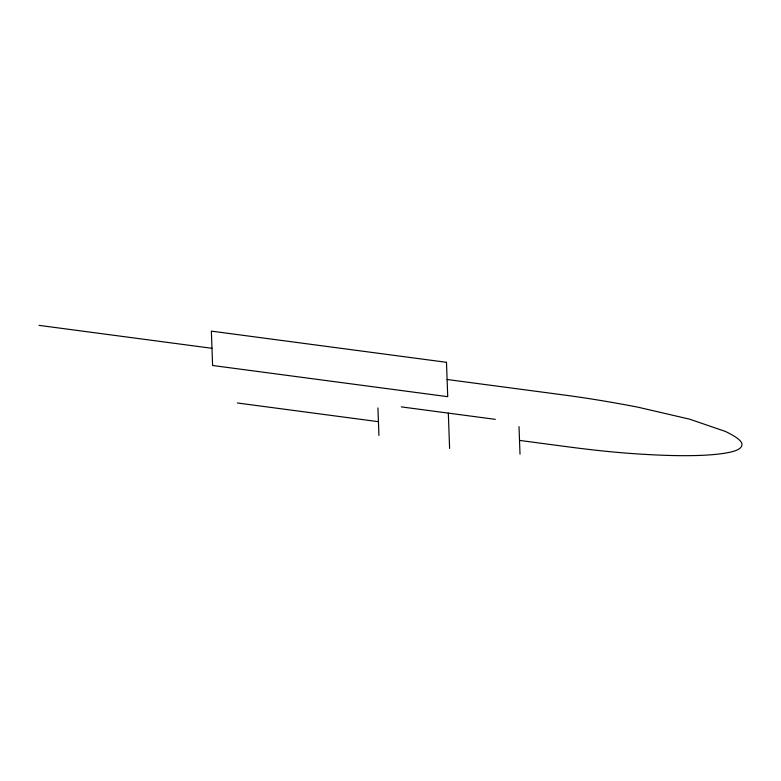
<?xml version="1.0" encoding="UTF-8"?>
<svg xmlns="http://www.w3.org/2000/svg" width="781" height="781" viewBox="0 0 781 781"><rect width="100%" height="100%" fill="white"/><g stroke="black" fill="none" stroke-linecap="round" stroke-linejoin="round"><path stroke-width="1.17" d="M39.05 325.365L211.973 348.306M447.103 379.498L564.673 395.088A186.327 22.385 11.8 0 1 637.804 407.145L689.643 419.182L725.383 431.434A186.327 22.385 11.8 0 1 741.95 444.262A291.821 35.057 11.8 0 1 730.489 452.111A440.865 52.962 11.8 0 1 630.882 453.458A291.821 35.057 11.8 0 1 566.537 446.644L519.511 440.406M401.297 406.881L495.349 419.358M237.356 402.976L378.434 421.691M519.014 426.66L520.009 454.151M448.323 413.12L449.602 448.431M377.936 407.946L378.931 435.437M446.478 362.316L211.358 331.124L212.598 365.488L447.728 396.68L446.478 362.316"/></g></svg>
